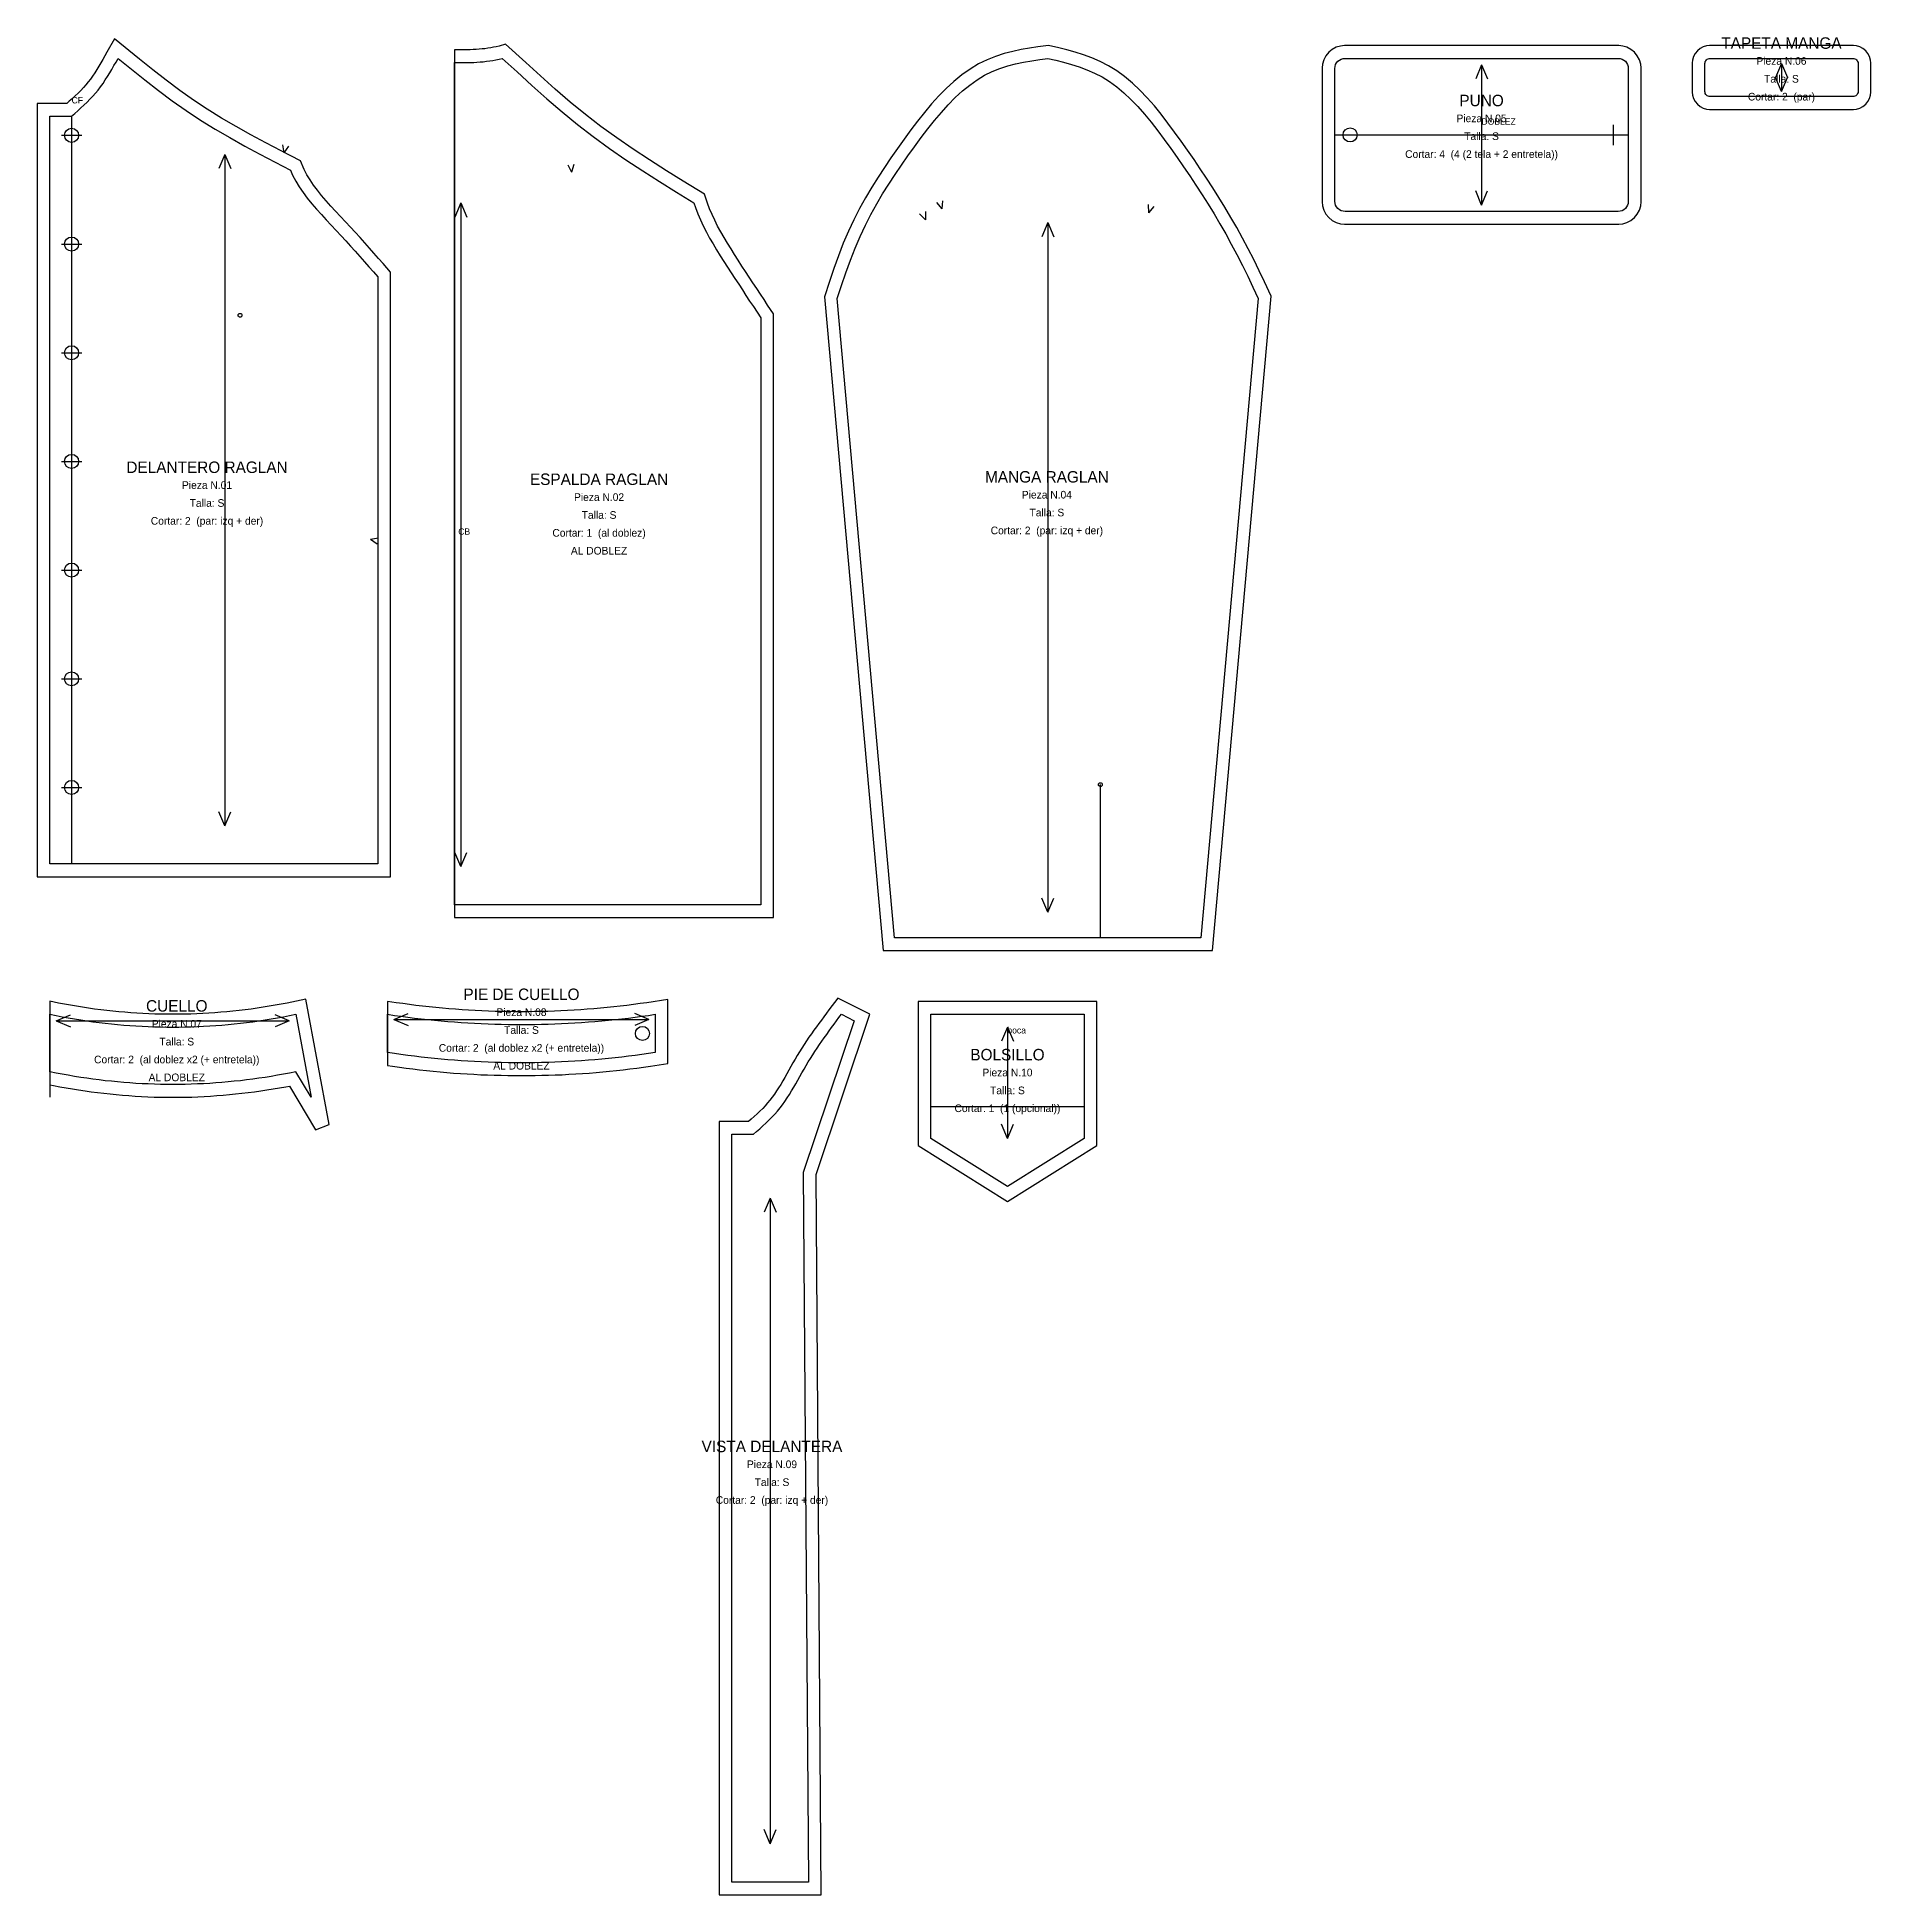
# Model space of a CAD drawing. Header units: centimetres. Extents: x -1 to 143, y -144 to 2.
import ezdxf
from ezdxf.enums import TextEntityAlignment as Align

# ---------------------------------------------------------------- set-up
doc = ezdxf.new("R2010")
doc.units = ezdxf.units.CM
for name, color, linetype in [('BOTONES', 30, 'Continuous'), ('CENTROS', 5, 'Continuous'), ('CONSTRUCCION', 8, 'Continuous'), ('CORTE', 1, 'Continuous'), ('COSTURA', 3, 'Continuous'), ('DOBLEZ', 6, 'Continuous'), ('HILO', 2, 'Continuous'), ('OJAL', 200, 'Continuous'), ('PIQUETES', 4, 'Continuous'), ('REFERENCIAS', 9, 'Continuous'), ('TEXTOS', 7, 'Continuous')]:
    doc.layers.add(name, color=color, linetype=linetype)

msp = doc.modelspace()

# ---------------------------------------------------------------- linework, layer by layer
at = {"layer": 'BOTONES'}
for centre in [(1.7, -6.03), (101.88, -6), (1.7, -14.55), (1.7, -23.07), (1.7, -31.58), (1.7, -40.1), (1.7, -48.62), (1.7, -57.13), (46.43, -76.41)]:
    msp.add_circle(centre, 0.55, dxfattribs=at)
at = {"layer": 'CENTROS'}
for centre in [(14.9, -20.13), (82.31, -56.91)]:
    msp.add_circle(centre, 0.15, dxfattribs=at)
at = {"layer": 'CONSTRUCCION'}
for p, q in [((1.7, -4.53), (1.7, -63.13)), ((100.68, -6), (123.68, -6)), ((82.31, -68.91), (82.31, -56.91)), ((69.03, -82.13), (81.03, -82.13))]:
    msp.add_line(p, q, dxfattribs=at)
at = {"layer": 'CORTE'}
for points in [[(-1, -64.13), (26.7, -64.13), (26.7, -16.76), (26.1, -16.07), (25.75, -15.67), (25.39, -15.27), (25.03, -14.86), (24.67, -14.45), (24.3, -14.04), (23.93, -13.63), (23.55, -13.22), (23.16, -12.8), (22.77, -12.39), (22.38, -11.98), (22.01, -11.57), (21.64, -11.16), (21.29, -10.75), (20.96, -10.34), (20.65, -9.93), (20.38, -9.53), (20.13, -9.12), (19.92, -8.72), (19.63, -8.02), (18.11, -7.24), (16.92, -6.62), (15.75, -5.99), (14.59, -5.34), (13.45, -4.68), (12.33, -3.99), (11.24, -3.27), (10.17, -2.51), (9.11, -1.72), (8.06, -0.9), (7.02, -0.07), (5.05, 1.52), (4.47, 0.49), (4.31, 0.2), (4.15, -0.08), (3.99, -0.35), (3.83, -0.62), (3.67, -0.88), (3.51, -1.14), (3.34, -1.39), (3.17, -1.62), (2.99, -1.85), (2.81, -2.08), (2.62, -2.29), (2.42, -2.51), (2.21, -2.72), (1.99, -2.93), (1.76, -3.14), (1.52, -3.36), (1.32, -3.53), (-1, -3.53), (-1, -64.13)], [(56.7, -20.03), (56.24, -19.34), (55.96, -18.9), (55.67, -18.47), (55.38, -18.03), (55.09, -17.59), (54.8, -17.15), (54.51, -16.71), (54.22, -16.27), (53.94, -15.82), (53.65, -15.38), (53.37, -14.93), (53.09, -14.48), (52.82, -14.04), (52.57, -13.59), (52.32, -13.14), (52.1, -12.69), (51.88, -12.24), (51.69, -11.8), (51.52, -11.35), (51.28, -10.64), (49.63, -9.63), (48.31, -8.8), (46.99, -7.96), (45.7, -7.11), (44.42, -6.23), (43.18, -5.33), (41.96, -4.39), (40.77, -3.42), (39.59, -2.41), (38.43, -1.38), (37.28, -0.33), (35.71, 1.11), (35.19, 0.97), (34.97, 0.91), (34.76, 0.87), (34.54, 0.82), (34.32, 0.79), (34.09, 0.76), (33.87, 0.74), (33.64, 0.72), (33.41, 0.7), (33.17, 0.69), (32.93, 0.68), (32.69, 0.68), (32.45, 0.67), (32.2, 0.67), (31.95, 0.67), (31.7, 0.67), (31.7, -67.33), (56.7, -67.33), (56.7, -20.03)], [(65.28, -69.91), (91.11, -69.91), (95.7, -18.63), (95.17, -17.51), (94.76, -16.64), (94.33, -15.77), (93.9, -14.92), (93.45, -14.08), (93, -13.26), (92.54, -12.46), (92.07, -11.67), (91.6, -10.9), (91.12, -10.14), (90.63, -9.39), (90.14, -8.65), (89.65, -7.92), (89.15, -7.2), (88.64, -6.48), (88.13, -5.77), (87.61, -5.07), (87.08, -4.38), (86.54, -3.72), (85.98, -3.09), (85.41, -2.5), (84.82, -1.94), (84.21, -1.43), (83.59, -0.97), (82.94, -0.58), (82.29, -0.24), (81.63, 0.04), (80.98, 0.28), (80.33, 0.48), (79.69, 0.66), (79.05, 0.82), (78.24, 1.02), (77.42, 0.9), (76.77, 0.8), (76.11, 0.69), (75.44, 0.55), (74.77, 0.37), (74.1, 0.16), (73.43, -0.11), (72.76, -0.44), (72.1, -0.84), (71.46, -1.29), (70.84, -1.8), (70.24, -2.35), (69.66, -2.94), (69.09, -3.57), (68.54, -4.23), (67.99, -4.91), (67.46, -5.61), (66.93, -6.33), (66.41, -7.06), (65.9, -7.79), (65.39, -8.54), (64.89, -9.31), (64.4, -10.1), (63.92, -10.92), (63.45, -11.76), (63, -12.64), (62.57, -13.54), (62.17, -14.49), (61.79, -15.47), (61.43, -16.47), (61.08, -17.48), (60.69, -18.69), (65.28, -69.91)], [(99.68, -11.25), (99.71, -11.55), (99.82, -11.89), (99.98, -12.2), (100.21, -12.48), (100.48, -12.7), (100.79, -12.87), (101.13, -12.97), (101.43, -13), (122.93, -13), (123.24, -12.97), (123.57, -12.87), (123.89, -12.7), (124.16, -12.48), (124.38, -12.2), (124.55, -11.89), (124.65, -11.55), (124.68, -11.25), (124.68, -0.75), (124.65, -0.45), (124.55, -0.11), (124.38, 0.2), (124.16, 0.48), (123.89, 0.7), (123.57, 0.87), (123.24, 0.97), (122.93, 1), (101.43, 1), (101.13, 0.97), (100.79, 0.87), (100.48, 0.7), (100.21, 0.48), (99.98, 0.2), (99.82, -0.11), (99.71, -0.45), (99.68, -0.75), (99.68, -11.25)], [(128.68, -2.65), (128.71, -2.87), (128.79, -3.14), (128.92, -3.38), (129.09, -3.59), (129.3, -3.77), (129.55, -3.9), (129.81, -3.98), (130.03, -4), (141.33, -4), (141.56, -3.98), (141.82, -3.9), (142.06, -3.77), (142.28, -3.59), (142.45, -3.38), (142.58, -3.14), (142.66, -2.87), (142.68, -2.65), (142.68, -0.35), (142.66, -0.13), (142.58, 0.14), (142.45, 0.38), (142.28, 0.59), (142.06, 0.77), (141.82, 0.9), (141.56, 0.98), (141.33, 1), (130.03, 1), (129.81, 0.98), (129.55, 0.9), (129.3, 0.77), (129.09, 0.59), (128.92, 0.38), (128.79, 0.14), (128.71, -0.13), (128.68, -0.35), (128.68, -2.65)], [(0.78, -80.58), (1.27, -80.67), (1.76, -80.76), (2.25, -80.84), (2.75, -80.91), (3.24, -80.98), (3.73, -81.04), (4.22, -81.1), (4.71, -81.15), (5.2, -81.2), (5.7, -81.25), (6.19, -81.28), (6.68, -81.32), (7.17, -81.35), (7.66, -81.37), (8.16, -81.39), (8.65, -81.4), (9.14, -81.41), (9.63, -81.41), (10.12, -81.41), (10.62, -81.4), (11.11, -81.39), (11.6, -81.37), (12.09, -81.35), (12.58, -81.32), (13.08, -81.28), (13.57, -81.25), (14.06, -81.2), (14.55, -81.15), (15.04, -81.1), (15.53, -81.04), (16.03, -80.98), (16.52, -80.91), (17.01, -80.84), (17.5, -80.76), (17.99, -80.67), (18.48, -80.58), (18.77, -80.53), (20.82, -83.95), (21.88, -83.55), (20.06, -73.73), (18.59, -74.03), (18.12, -74.12), (17.65, -74.2), (17.17, -74.28), (16.7, -74.36), (16.23, -74.43), (15.76, -74.5), (15.29, -74.56), (14.82, -74.61), (14.34, -74.67), (13.87, -74.71), (13.4, -74.75), (12.93, -74.79), (12.46, -74.82), (11.99, -74.85), (11.52, -74.87), (11.05, -74.89), (10.57, -74.9), (10.1, -74.91), (9.63, -74.91), (9.16, -74.91), (8.69, -74.9), (8.22, -74.89), (7.75, -74.87), (7.28, -74.85), (6.8, -74.82), (6.33, -74.79), (5.86, -74.75), (5.39, -74.71), (4.92, -74.67), (4.45, -74.61), (3.98, -74.56), (3.5, -74.5), (3.03, -74.43), (2.56, -74.36), (2.09, -74.28), (1.62, -74.2), (1.15, -74.12), (0.68, -74.03), (0, -73.89), (0, -80.43), (0.29, -80.49), (0.78, -80.58)], [(27.38, -79.05), (27.91, -79.12), (28.44, -79.19), (28.97, -79.25), (29.5, -79.31), (30.03, -79.37), (30.57, -79.42), (31.1, -79.46), (31.63, -79.51), (32.16, -79.55), (32.69, -79.58), (33.22, -79.61), (33.76, -79.64), (34.29, -79.66), (34.82, -79.68), (35.35, -79.69), (35.88, -79.7), (36.41, -79.71), (36.95, -79.71), (37.48, -79.71), (38.01, -79.7), (38.54, -79.69), (39.07, -79.68), (39.6, -79.66), (40.14, -79.64), (40.67, -79.61), (41.2, -79.58), (41.73, -79.55), (42.26, -79.51), (42.79, -79.46), (43.33, -79.42), (43.86, -79.37), (44.39, -79.31), (44.92, -79.25), (45.45, -79.19), (45.98, -79.12), (46.52, -79.05), (47.05, -78.98), (48.43, -78.77), (48.43, -73.75), (46.76, -74), (46.24, -74.07), (45.73, -74.14), (45.21, -74.21), (44.69, -74.27), (44.18, -74.32), (43.66, -74.38), (43.14, -74.43), (42.63, -74.47), (42.11, -74.51), (41.59, -74.55), (41.08, -74.58), (40.56, -74.61), (40.04, -74.64), (39.53, -74.66), (39.01, -74.68), (38.5, -74.69), (37.98, -74.7), (37.46, -74.71), (36.95, -74.71), (36.43, -74.71), (35.91, -74.7), (35.4, -74.69), (34.88, -74.68), (34.36, -74.66), (33.85, -74.64), (33.33, -74.61), (32.81, -74.58), (32.3, -74.55), (31.78, -74.51), (31.26, -74.47), (30.75, -74.43), (30.23, -74.38), (29.71, -74.32), (29.2, -74.27), (28.68, -74.21), (28.17, -74.14), (27.65, -74.07), (27.13, -74), (26.46, -73.9), (26.46, -78.92), (26.84, -78.98), (27.38, -79.05)], [(52.43, -143.91), (60.44, -143.91), (60.03, -87.47), (64.25, -74.9), (61.73, -73.64), (61.03, -74.57), (60.84, -74.83), (60.64, -75.1), (60.45, -75.36), (60.25, -75.63), (60.06, -75.89), (59.86, -76.16), (59.67, -76.44), (59.48, -76.71), (59.29, -76.99), (59.11, -77.27), (58.92, -77.55), (58.74, -77.84), (58.56, -78.13), (58.39, -78.42), (58.22, -78.71), (58.06, -79), (57.9, -79.29), (57.74, -79.57), (57.58, -79.85), (57.42, -80.13), (57.26, -80.4), (57.1, -80.66), (56.94, -80.91), (56.77, -81.16), (56.6, -81.4), (56.42, -81.63), (56.24, -81.85), (56.05, -82.07), (55.85, -82.28), (55.63, -82.5), (55.41, -82.71), (55.19, -82.92), (54.95, -83.13), (54.75, -83.31), (52.43, -83.31), (52.43, -143.91)], [(68.03, -85.18), (75.03, -89.59), (82.03, -85.18), (82.03, -73.91), (68.03, -73.91), (68.03, -85.18)]]:
    msp.add_lwpolyline(points, close=True, dxfattribs=at)
at = {"layer": 'COSTURA'}
for points in [[(0, -4.53), (1.7, -4.53), (1.95, -4.32), (2.19, -4.1), (2.43, -3.88), (2.67, -3.66), (2.91, -3.43), (3.14, -3.2), (3.36, -2.97), (3.57, -2.72), (3.78, -2.48), (3.97, -2.22), (4.16, -1.96), (4.34, -1.69), (4.52, -1.41), (4.69, -1.14), (4.85, -0.86), (5.02, -0.57), (5.18, -0.29), (5.34, 0), (5.34, 0), (6.39, -0.85), (7.44, -1.69), (8.51, -2.51), (9.58, -3.32), (10.68, -4.09), (11.79, -4.83), (12.94, -5.54), (14.1, -6.21), (15.27, -6.87), (16.46, -7.5), (17.65, -8.13), (18.85, -8.75), (19.02, -9.15), (19.26, -9.61), (19.53, -10.07), (19.84, -10.51), (20.17, -10.95), (20.52, -11.39), (20.89, -11.82), (21.27, -12.24), (21.65, -12.66), (22.04, -13.07), (22.43, -13.49), (22.81, -13.9), (23.19, -14.31), (23.56, -14.71), (23.92, -15.12), (24.28, -15.52), (24.64, -15.93), (25, -16.33), (25.35, -16.73), (25.7, -17.13), (25.7, -63.13), (0, -63.13)], [(31.7, -0.33), (31.95, -0.33), (32.2, -0.33), (32.46, -0.33), (32.71, -0.32), (32.96, -0.32), (33.21, -0.31), (33.46, -0.3), (33.71, -0.28), (33.96, -0.26), (34.21, -0.23), (34.46, -0.2), (34.71, -0.16), (34.95, -0.11), (35.2, -0.06), (35.44, 0), (35.44, 0), (36.6, -1.06), (37.76, -2.12), (38.94, -3.17), (40.13, -4.19), (41.34, -5.18), (42.58, -6.13), (43.85, -7.05), (45.14, -7.94), (46.45, -8.8), (47.77, -9.65), (49.11, -10.48), (50.45, -11.31), (50.58, -11.69), (50.76, -12.18), (50.97, -12.66), (51.2, -13.13), (51.44, -13.61), (51.69, -14.08), (51.96, -14.54), (52.24, -15), (52.52, -15.46), (52.81, -15.91), (53.1, -16.36), (53.39, -16.81), (53.68, -17.26), (53.97, -17.7), (54.26, -18.14), (54.54, -18.58), (54.83, -19.02), (55.12, -19.45), (55.41, -19.89), (55.7, -20.33), (55.7, -66.33), (31.7, -66.33)], [(61.7, -18.81), (62.03, -17.8), (62.37, -16.8), (62.72, -15.82), (63.09, -14.87), (63.49, -13.96), (63.9, -13.08), (64.33, -12.23), (64.79, -11.41), (65.25, -10.62), (65.73, -9.85), (66.22, -9.1), (66.72, -8.36), (67.23, -7.63), (67.74, -6.92), (68.26, -6.21), (68.78, -5.53), (69.31, -4.86), (69.85, -4.23), (70.39, -3.63), (70.94, -3.07), (71.5, -2.55), (72.07, -2.09), (72.65, -1.67), (73.23, -1.32), (73.83, -1.03), (74.44, -0.79), (75.05, -0.59), (75.67, -0.43), (76.3, -0.29), (76.93, -0.18), (77.56, -0.09), (78.19, 0), (78.81, -0.15), (79.43, -0.3), (80.04, -0.47), (80.66, -0.67), (81.26, -0.89), (81.86, -1.15), (82.45, -1.45), (83.03, -1.81), (83.6, -2.22), (84.16, -2.69), (84.71, -3.21), (85.25, -3.77), (85.78, -4.37), (86.3, -5.01), (86.81, -5.67), (87.32, -6.36), (87.83, -7.06), (88.33, -7.77), (88.82, -8.49), (89.31, -9.21), (89.8, -9.94), (90.28, -10.68), (90.75, -11.43), (91.22, -12.19), (91.68, -12.96), (92.13, -13.75), (92.57, -14.55), (93.01, -15.38), (93.44, -16.22), (93.86, -17.07), (94.27, -17.94), (94.68, -18.81), (90.19, -68.91), (66.19, -68.91)], [(100.68, -0.8), (100.7, -0.64), (100.74, -0.49), (100.82, -0.36), (100.92, -0.23), (101.04, -0.13), (101.18, -0.06), (101.33, -0.02), (101.48, 0), (122.88, 0), (123.04, -0.02), (123.19, -0.06), (123.33, -0.13), (123.45, -0.23), (123.55, -0.36), (123.62, -0.49), (123.67, -0.64), (123.68, -0.8), (123.68, -11.2), (123.67, -11.36), (123.62, -11.51), (123.55, -11.64), (123.45, -11.77), (123.33, -11.87), (123.19, -11.94), (123.04, -11.98), (122.88, -12), (101.48, -12), (101.33, -11.98), (101.18, -11.94), (101.04, -11.87), (100.92, -11.77), (100.82, -11.64), (100.74, -11.51), (100.7, -11.36), (100.68, -11.2)], [(129.68, -0.4), (129.69, -0.32), (129.71, -0.25), (129.75, -0.18), (129.8, -0.12), (129.86, -0.07), (129.93, -0.03), (130.01, -0.01), (130.08, 0), (141.28, 0), (141.36, -0.01), (141.44, -0.03), (141.51, -0.07), (141.57, -0.12), (141.62, -0.18), (141.65, -0.25), (141.68, -0.32), (141.68, -0.4), (141.68, -2.6), (141.68, -2.68), (141.65, -2.75), (141.62, -2.82), (141.57, -2.88), (141.51, -2.93), (141.44, -2.97), (141.36, -2.99), (141.28, -3), (130.08, -3), (130.01, -2.99), (129.93, -2.97), (129.86, -2.93), (129.8, -2.88), (129.75, -2.82), (129.71, -2.75), (129.69, -2.68), (129.68, -2.6)], [(0, -74.91), (0.48, -75.01), (0.96, -75.1), (1.44, -75.19), (1.93, -75.27), (2.41, -75.35), (2.89, -75.42), (3.37, -75.49), (3.85, -75.55), (4.33, -75.61), (4.82, -75.66), (5.3, -75.71), (5.78, -75.75), (6.26, -75.79), (6.74, -75.82), (7.22, -75.85), (7.71, -75.87), (8.19, -75.89), (8.67, -75.9), (9.15, -75.91), (9.63, -75.91), (10.11, -75.91), (10.6, -75.9), (11.08, -75.89), (11.56, -75.87), (12.04, -75.85), (12.52, -75.82), (13, -75.79), (13.48, -75.75), (13.97, -75.71), (14.45, -75.66), (14.93, -75.61), (15.41, -75.55), (15.89, -75.49), (16.37, -75.42), (16.86, -75.35), (17.34, -75.27), (17.82, -75.19), (18.3, -75.1), (18.78, -75.01), (19.26, -74.91), (20.46, -81.41), (19.26, -79.41), (18.78, -79.51), (18.3, -79.6), (17.82, -79.69), (17.34, -79.77), (16.86, -79.85), (16.37, -79.92), (15.89, -79.99), (15.41, -80.05), (14.93, -80.11), (14.45, -80.16), (13.97, -80.21), (13.48, -80.25), (13, -80.29), (12.52, -80.32), (12.04, -80.35), (11.56, -80.37), (11.08, -80.39), (10.6, -80.4), (10.11, -80.41), (9.63, -80.41), (9.15, -80.41), (8.67, -80.4), (8.19, -80.39), (7.71, -80.37), (7.22, -80.35), (6.74, -80.32), (6.26, -80.29), (5.78, -80.25), (5.3, -80.21), (4.82, -80.16), (4.33, -80.11), (3.85, -80.05), (3.37, -79.99), (2.89, -79.92), (2.41, -79.85), (1.93, -79.77), (1.44, -79.69), (0.96, -79.6), (0.48, -79.51), (0, -79.41)], [(26.46, -74.91), (26.99, -74.99), (27.51, -75.06), (28.04, -75.13), (28.56, -75.2), (29.08, -75.26), (29.61, -75.32), (30.13, -75.37), (30.66, -75.42), (31.18, -75.47), (31.71, -75.51), (32.23, -75.55), (32.75, -75.58), (33.28, -75.61), (33.8, -75.64), (34.33, -75.66), (34.85, -75.68), (35.37, -75.69), (35.9, -75.7), (36.42, -75.71), (36.95, -75.71), (37.47, -75.71), (37.99, -75.7), (38.52, -75.69), (39.04, -75.68), (39.57, -75.66), (40.09, -75.64), (40.61, -75.61), (41.14, -75.58), (41.66, -75.55), (42.19, -75.51), (42.71, -75.47), (43.24, -75.42), (43.76, -75.37), (44.28, -75.32), (44.81, -75.26), (45.33, -75.2), (45.86, -75.13), (46.38, -75.06), (46.9, -74.99), (47.43, -74.91), (47.43, -77.91), (46.9, -77.99), (46.38, -78.06), (45.86, -78.13), (45.33, -78.2), (44.81, -78.26), (44.28, -78.32), (43.76, -78.37), (43.24, -78.42), (42.71, -78.47), (42.19, -78.51), (41.66, -78.55), (41.14, -78.58), (40.61, -78.61), (40.09, -78.64), (39.57, -78.66), (39.04, -78.68), (38.52, -78.69), (37.99, -78.7), (37.47, -78.71), (36.95, -78.71), (36.42, -78.71), (35.9, -78.7), (35.37, -78.69), (34.85, -78.68), (34.33, -78.66), (33.8, -78.64), (33.28, -78.61), (32.75, -78.58), (32.23, -78.55), (31.71, -78.51), (31.18, -78.47), (30.66, -78.42), (30.13, -78.37), (29.61, -78.32), (29.08, -78.26), (28.56, -78.2), (28.04, -78.13), (27.51, -78.06), (26.99, -77.99), (26.46, -77.91)], [(53.43, -84.31), (55.13, -84.31), (55.37, -84.09), (55.62, -83.88), (55.86, -83.66), (56.1, -83.43), (56.34, -83.21), (56.56, -82.98), (56.79, -82.74), (57, -82.5), (57.21, -82.25), (57.4, -81.99), (57.59, -81.73), (57.77, -81.46), (57.95, -81.19), (58.12, -80.91), (58.28, -80.63), (58.45, -80.35), (58.61, -80.07), (58.77, -79.78), (58.93, -79.49), (59.09, -79.21), (59.25, -78.93), (59.42, -78.64), (59.59, -78.37), (59.77, -78.09), (59.94, -77.82), (60.12, -77.55), (60.31, -77.28), (60.49, -77.01), (60.68, -76.74), (60.87, -76.48), (61.06, -76.21), (61.25, -75.95), (61.44, -75.69), (61.64, -75.43), (61.83, -75.17), (62.03, -74.91), (63.03, -75.41), (59.03, -87.31), (59.43, -142.91), (53.43, -142.91)], [(69.03, -74.91), (81.03, -74.91), (81.03, -84.63), (75.03, -88.41), (69.03, -84.63)]]:
    msp.add_lwpolyline(points, close=True, dxfattribs=at)
at = {"layer": 'DOBLEZ'}
for p, q in [((31.7, 0), (31.7, -66.33)), ((0, -74.91), (0, -81.41)), ((26.46, -74.91), (26.46, -78.71))]:
    msp.add_line(p, q, dxfattribs=at)
at = {"layer": 'HILO'}
for p, q in [((112.18, -0.5), (111.72, -1.61)), ((112.18, -0.5), (112.18, -11.5)), ((112.18, -0.5), (112.65, -1.61)), ((135.68, -0.4), (135.22, -1.51)), ((135.68, -0.4), (135.68, -2.6)), ((135.68, -0.4), (136.15, -1.51)), ((135.68, -2.6), (135.22, -1.49)), ((135.68, -2.6), (136.15, -1.49)), ((13.7, -7.53), (13.23, -8.64)), ((13.7, -7.53), (13.7, -60.13)), ((13.7, -7.53), (14.17, -8.64)), ((32.2, -11.33), (31.73, -12.43)), ((32.2, -11.33), (32.2, -63.33)), ((32.2, -11.33), (32.67, -12.43)), ((112.18, -11.5), (111.72, -10.39)), ((112.18, -11.5), (112.65, -10.39)), ((78.19, -12.87), (77.72, -13.98)), ((78.19, -12.87), (78.19, -66.91)), ((78.19, -12.87), (78.66, -13.98)), ((13.7, -60.13), (13.23, -59.03)), ((13.7, -60.13), (14.17, -59.03)), ((32.2, -63.33), (31.73, -62.22)), ((32.2, -63.33), (32.67, -62.22)), ((78.19, -66.91), (77.72, -65.8)), ((78.19, -66.91), (78.66, -65.8)), ((0.5, -75.41), (1.61, -74.94)), ((0.5, -75.41), (18.76, -75.41)), ((0.5, -75.41), (1.61, -75.88)), ((18.76, -75.41), (17.66, -74.94)), ((18.76, -75.41), (17.66, -75.88)), ((26.96, -75.31), (28.07, -74.84)), ((26.96, -75.31), (46.93, -75.31)), ((26.96, -75.31), (28.07, -75.78)), ((46.93, -75.31), (45.82, -74.84)), ((46.93, -75.31), (45.82, -75.78)), ((75.03, -75.91), (74.56, -77.02)), ((75.03, -75.91), (75.03, -84.63)), ((75.03, -75.91), (75.5, -77.02)), ((75.03, -84.63), (74.56, -83.52)), ((75.03, -84.63), (75.5, -83.52)), ((56.43, -89.31), (55.96, -90.42)), ((56.43, -89.31), (56.43, -139.91)), ((56.43, -89.31), (56.9, -90.42)), ((56.43, -139.91), (55.96, -138.8)), ((56.43, -139.91), (56.9, -138.8))]:
    msp.add_line(p, q, dxfattribs=at)
at = {"layer": 'OJAL'}
for p, q in [((122.48, -5.2), (122.48, -6.8)), ((0.9, -6.03), (2.5, -6.03)), ((0.9, -14.55), (2.5, -14.55)), ((0.9, -23.07), (2.5, -23.07)), ((0.9, -31.58), (2.5, -31.58)), ((0.9, -40.1), (2.5, -40.1)), ((0.9, -48.62), (2.5, -48.62)), ((0.9, -57.13), (2.5, -57.13))]:
    msp.add_line(p, q, dxfattribs=at)
at = {"layer": 'PIQUETES'}
for p, q in [((18.22, -6.77), (18.32, -7.41)), ((18.69, -6.87), (18.32, -7.41)), ((40.58, -8.35), (40.87, -8.92)), ((41.06, -8.31), (40.87, -8.92)), ((69.48, -11.3), (69.9, -11.79)), ((69.93, -11.15), (69.9, -11.79)), ((86.05, -11.46), (86.09, -12.1)), ((86.51, -11.61), (86.09, -12.1)), ((68.15, -12.19), (68.61, -12.65)), ((68.6, -12.01), (68.61, -12.65)), ((25.75, -37.6), (25.12, -37.7)), ((25.65, -38.07), (25.12, -37.7))]:
    msp.add_line(p, q, dxfattribs=at)

# ---------------------------------------------------------------- texts
at = {"layer": 'REFERENCIAS'}
for s, p in [('CF', (1.7, -3.53)), ('DOBLEZ', (112.18, -5.2)), ('CB', (32, -37.33)), ('boca', (75.03, -76.41))]:
    msp.add_text(s, height=0.5, dxfattribs=at).set_placement(p)
at = {"layer": 'TEXTOS'}
for s, height, p in [('TAPETA MANGA', 0.9, (135.68, 1.2)), ('Pieza N.06', 0.6, (135.68, -0.2)), ('Talla: S', 0.6, (135.68, -1.6)), ('PUNO', 0.9, (112.18, -3.3)), ('Cortar: 2  (par)', 0.6, (135.68, -3)), ('Pieza N.05', 0.6, (112.18, -4.7)), ('Talla: S', 0.6, (112.18, -6.1)), ('Cortar: 4  (4 (2 tela + 2 entretela))', 0.6, (112.18, -7.5)), ('DELANTERO RAGLAN', 0.9, (12.31, -32.04)), ('Pieza N.01', 0.6, (12.31, -33.44)), ('ESPALDA RAGLAN', 0.9, (43.03, -32.98)), ('MANGA RAGLAN', 0.9, (78.12, -32.79)), ('Talla: S', 0.6, (12.31, -34.84)), ('Pieza N.02', 0.6, (43.03, -34.38)), ('Pieza N.04', 0.6, (78.12, -34.19)), ('Cortar: 2  (par: izq + der)', 0.6, (12.31, -36.24)), ('Talla: S', 0.6, (43.03, -35.78)), ('Talla: S', 0.6, (78.12, -35.59)), ('Cortar: 1  (al doblez)', 0.6, (43.03, -37.18)), ('Cortar: 2  (par: izq + der)', 0.6, (78.12, -36.99)), ('AL DOBLEZ', 0.6, (43.03, -38.58)), ('CUELLO', 0.9, (9.94, -74.25)), ('PIE DE CUELLO', 0.9, (36.95, -73.34)), ('Pieza N.07', 0.6, (9.94, -75.65)), ('Pieza N.08', 0.6, (36.95, -74.74)), ('Talla: S', 0.6, (9.94, -77.05)), ('Talla: S', 0.6, (36.95, -76.14)), ('Cortar: 2  (al doblez x2 (+ entretela))', 0.6, (9.94, -78.45)), ('Cortar: 2  (al doblez x2 (+ entretela))', 0.6, (36.95, -77.54)), ('BOLSILLO', 0.9, (75.03, -78.07)), ('AL DOBLEZ', 0.6, (9.94, -79.85)), ('AL DOBLEZ', 0.6, (36.95, -78.94)), ('Pieza N.10', 0.6, (75.03, -79.47)), ('Talla: S', 0.6, (75.03, -80.87)), ('Cortar: 1  (1 (opcional))', 0.6, (75.03, -82.27)), ('VISTA DELANTERA', 0.9, (56.58, -108.77)), ('Pieza N.09', 0.6, (56.58, -110.17)), ('Talla: S', 0.6, (56.58, -111.57)), ('Cortar: 2  (par: izq + der)', 0.6, (56.58, -112.97))]:
    msp.add_text(s, height=height, dxfattribs=at).set_placement(p, align=Align.MIDDLE_CENTER)

doc.saveas('drawing.dxf')
